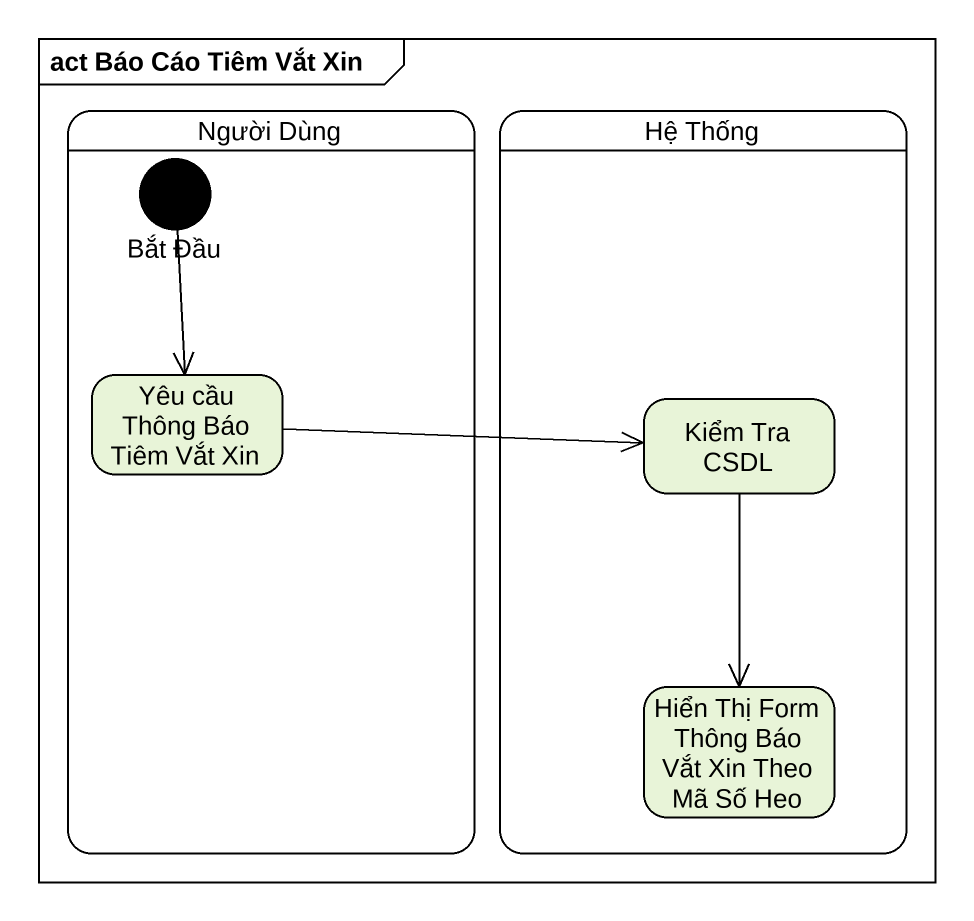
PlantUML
@startuml
mainframe act Báo Cáo Tiêm Vắt Xin
hide empty description
state "Người Dùng" as Người_Dùng {
  state "Bắt Đầu" as Bắt_Đầu <<start>>
  state "Yêu cầu Thông Báo Tiêm Vắt Xin" as Yêu_cầu_Thông_Báo_Tiêm_Vắt
}
state "Hệ Thống" as Hệ_Thống {
  state "Kiểm Tra CSDL" as Kiểm_Tra_CSDL
  state "Hiển Thị Form Thông Báo Vắt Xin Theo Mã Số Heo" as Hiển_Thị_Form_Thông_Báo_Vắt
}
Bắt_Đầu --> Yêu_cầu_Thông_Báo_Tiêm_Vắt
Yêu_cầu_Thông_Báo_Tiêm_Vắt -right-> Kiểm_Tra_CSDL
Kiểm_Tra_CSDL --> Hiển_Thị_Form_Thông_Báo_Vắt
@enduml
